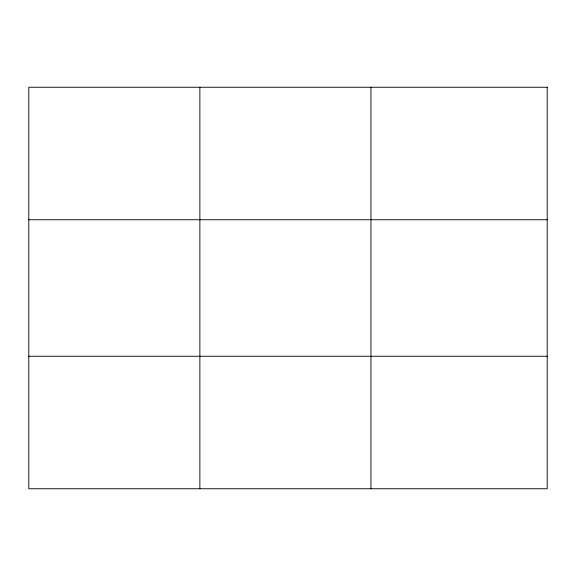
<?xml version="1.0" encoding="UTF-8"?>
<svg xmlns="http://www.w3.org/2000/svg" width="576" height="576" viewBox="0 0 576 576"><rect width="100%" height="100%" fill="white"/><g stroke="black" fill="none" stroke-linecap="round" stroke-linejoin="round"><path stroke-width="0.86" d="M199.872 87.25L199.872 488.75M370.944 87.25L370.944 488.75M28.8 219.744L547.2 219.744M28.8 356.256L547.2 356.256M547.2 87.25L547.2 488.75L28.8 488.75L28.8 87.25L547.2 87.25"/></g></svg>
